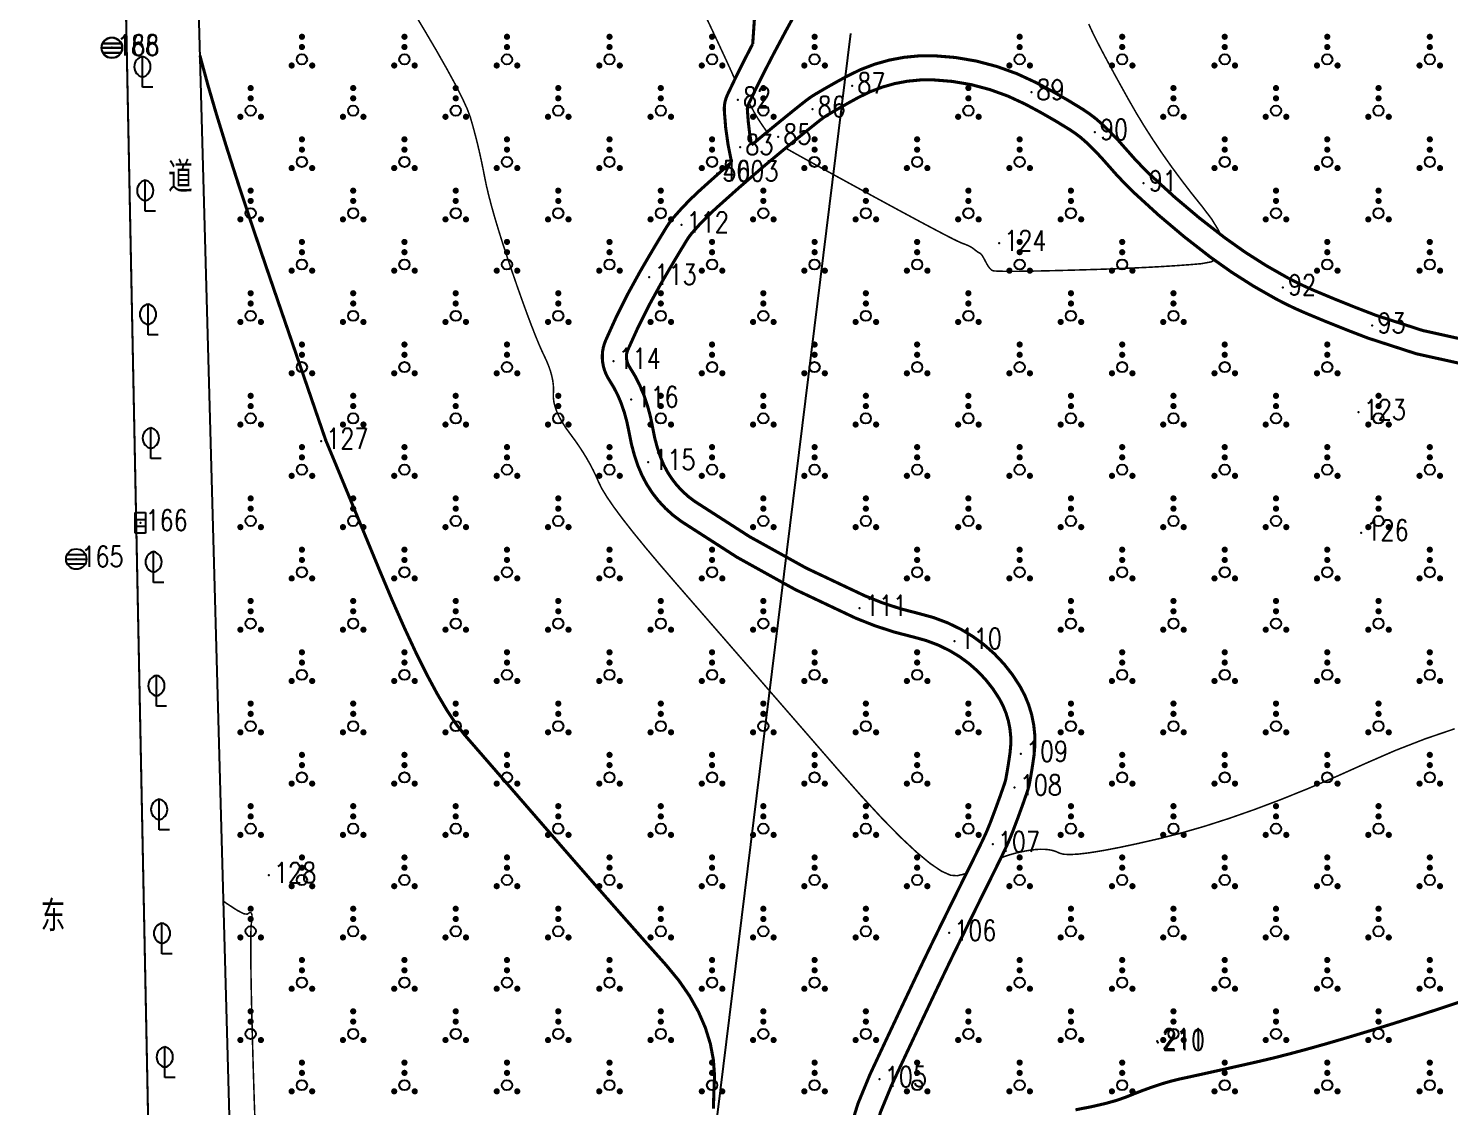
# Model space of a CAD drawing. Extents: x 1196 to 2163, y 619 to 1882.
# Drawn here: x 2022.6 to 2091.9, y 979.6 to 1032.2 of the extents above; entities that cross this region are included whole.
import ezdxf

# ---------------------------------------------------------------- set-up
doc = ezdxf.new("R2010")
doc.units = 0
doc.header["$LTSCALE"] = 0.5
doc.header["$PDSIZE"] = 0.2
doc.linetypes.add('X3', pattern=[5, 4, -1])
doc.layers.get('0').update_dxf_attribs({"linetype": 'CONTINUOUS'})
for name, color, linetype in [('COMPONENT', 4, 'CONTINUOUS'), ('DGX', 2, 'CONTINUOUS'), ('DLSS', 4, 'CONTINUOUS'), ('GXYZ', 2, 'CONTINUOUS'), ('ZBTZ', 3, 'CONTINUOUS'), ('ZDH', 1, 'CONTINUOUS')]:
    doc.layers.add(name, color=color, linetype=linetype)
doc.styles.add('HZ', font='rs.shx', dxfattribs={"width": 0.8, "bigfont": 'hztxt.shx'})
doc.linetypes.add('1161', pattern='A,0,[149,AAA.SHX,S=0.15,R=0,X=0,Y=0],-1.6', length=1.6)

# ---------------------------------------------------------------- blocks, each defined once
blk = doc.blocks.new('gcbj0103')
for p, q in [((-1, 0), (1, 0)), ((-0.9, 0.43), (0.9, 0.43)), ((-0.88, -0.47), (0.88, -0.47))]:
    blk.add_line(p, q)
blk.add_circle((0, 0), 1)
blk = doc.blocks.new('gc041')
for p, q in [((-1, 0.5), (1, 0.5)), ((-1, -0.5), (-1, 0.5)), ((-0.33, 0.5), (-0.33, -0.5)), ((0.33, 0.5), (0.33, -0.5)), ((1, 0.5), (1, -0.5)), ((1, -0.5), (-1, -0.5))]:
    blk.add_line(p, q)
blk = doc.blocks.new('gc143')
for p, q in [((0, 0), (0, 3)), ((1, 0), (0, 0))]:
    blk.add_line(p, q)
for centre, start, end in [((0.225, 2), 102.68038, 257.31962), ((-0.225, 2), 282.68038, 77.31962)]:
    blk.add_arc(centre, 1.025, start, end)
blk = doc.blocks.new('gc160')
at = {"const_width": 0.3}
for points in [[(-0.15, 2.2, 1), (0.15, 2.2, 1)], [(-0.15, 1.2, 1), (0.15, 1.2, 1)], [(-1.15, -0.6, 1), (-0.85, -0.6, 1)], [(0.85, -0.6, 1), (1.15, -0.6, 1)]]:
    blk.add_lwpolyline(points, format="xyb", close=True, dxfattribs=at)
blk.add_circle((0, 0), 0.5)

msp = doc.modelspace()

# ---------------------------------------------------------------- linework, layer by layer
at = {"linetype": 'Continuous'}
msp.add_line((2047.906, 911.827), (2062.739, 1031.923), dxfattribs=at)
at = {"layer": 'DGX', "linetype": 'Continuous', "const_width": 0.075}
for points in [[(2057.077, 1029.692), (2057.064, 1029.725), (2056.906, 1030.083), (2056.657, 1030.628), (2056.318, 1031.359), (2055.887, 1032.278), (2055.366, 1033.383), (2054.754, 1034.675), (2054.051, 1036.155), (2053.331, 1037.642), (2052.67, 1038.958), (2052.067, 1040.102), (2051.521, 1041.075), (2051.034, 1041.876), (2050.604, 1042.506), (2050.232, 1042.964), (2049.919, 1043.251), (2049.666, 1043.462), (2049.55, 1043.603)], [(2041.192, 1033.332), (2041.899, 1032.162), (2042.513, 1031.119), (2043.033, 1030.205), (2043.461, 1029.42), (2043.794, 1028.763), (2044.035, 1028.234), (2044.182, 1027.834), (2044.281, 1027.494), (2044.376, 1027.147), (2044.468, 1026.793), (2044.557, 1026.432), (2044.643, 1026.064), (2044.725, 1025.689), (2044.804, 1025.307), (2044.88, 1024.918), (2044.966, 1024.502), (2045.076, 1024.039), (2045.209, 1023.531), (2045.365, 1022.976), (2045.546, 1022.374), (2045.749, 1021.726), (2045.976, 1021.032), (2046.227, 1020.292), (2046.48, 1019.56), (2046.718, 1018.891), (2046.938, 1018.286), (2047.141, 1017.744), (2047.328, 1017.265), (2047.497, 1016.849), (2047.65, 1016.497), (2047.786, 1016.208), (2047.905, 1015.954), (2048.005, 1015.708), (2048.088, 1015.468), (2048.152, 1015.235), (2048.199, 1015.01), (2048.228, 1014.791), (2048.238, 1014.58), (2048.23, 1014.376), (2048.229, 1014.169), (2048.258, 1013.951), (2048.316, 1013.721), (2048.405, 1013.479), (2048.524, 1013.225), (2048.673, 1012.96), (2048.852, 1012.683), (2049.062, 1012.394), (2049.28, 1012.1), (2049.484, 1011.806), (2049.676, 1011.514), (2049.854, 1011.222), (2050.019, 1010.931), (2050.171, 1010.641), (2050.309, 1010.352), (2050.435, 1010.064)], [(2074.335, 1032.387), (2074.431, 1032.178), (2074.547, 1031.931), (2074.696, 1031.631), (2074.878, 1031.276), (2075.093, 1030.868), (2075.34, 1030.407), (2075.621, 1029.891), (2075.935, 1029.322), (2076.282, 1028.699), (2076.655, 1028.049), (2077.05, 1027.4), (2077.466, 1026.75), (2077.903, 1026.1), (2078.361, 1025.45), (2078.84, 1024.801), (2079.34, 1024.151), (2079.861, 1023.501), (2080.326, 1022.889), (2080.656, 1022.352), (2080.747, 1022.138)], [(2058.651, 1027.121), (2058.593, 1027.205), (2058.505, 1027.33), (2058.415, 1027.46), (2058.33, 1027.585), (2058.251, 1027.706), (2058.178, 1027.822), (2058.11, 1027.934), (2058.047, 1028.041), (2057.99, 1028.144), (2057.939, 1028.242), (2057.89, 1028.335), (2057.842, 1028.42), (2057.793, 1028.498), (2057.77, 1028.53)], [(2069.301, 1020.817), (2069.257, 1020.903), (2069.216, 1020.979), (2069.177, 1021.045), (2069.141, 1021.101), (2069.107, 1021.146), (2069.076, 1021.182), (2069.047, 1021.207), (2069.021, 1021.223), (2068.995, 1021.235), (2068.966, 1021.251), (2068.935, 1021.27), (2068.901, 1021.292), (2068.864, 1021.318), (2068.825, 1021.348), (2068.784, 1021.381), (2068.739, 1021.417), (2068.691, 1021.455), (2068.636, 1021.492), (2068.574, 1021.529), (2068.506, 1021.564), (2068.431, 1021.6), (2068.35, 1021.634), (2068.263, 1021.668), (2068.169, 1021.701), (2068.009, 1021.77), (2067.723, 1021.909), (2067.311, 1022.12), (2066.773, 1022.403), (2066.108, 1022.756), (2065.318, 1023.181), (2064.402, 1023.677), (2063.359, 1024.244), (2062.323, 1024.81), (2061.423, 1025.303), (2060.661, 1025.723), (2060.036, 1026.07), (2059.554, 1026.341)], [(2080.471, 1020.876), (2080.294, 1020.792), (2079.818, 1020.705), (2079.248, 1020.657), (2078.624, 1020.612), (2077.944, 1020.569), (2077.21, 1020.529), (2076.421, 1020.492), (2075.577, 1020.457), (2074.679, 1020.426), (2073.725, 1020.397), (2072.803, 1020.372), (2071.999, 1020.353), (2071.312, 1020.341), (2070.743, 1020.334), (2070.291, 1020.334), (2069.957, 1020.34), (2069.741, 1020.351), (2069.642, 1020.369), (2069.602, 1020.395), (2069.561, 1020.429), (2069.519, 1020.472), (2069.477, 1020.523), (2069.434, 1020.584), (2069.391, 1020.653), (2069.346, 1020.731), (2069.301, 1020.817)], [(2050.435, 1010.064), (2050.597, 1009.736), (2050.848, 1009.325), (2051.187, 1008.832), (2051.614, 1008.257), (2052.129, 1007.6), (2052.732, 1006.86), (2053.423, 1006.039), (2054.202, 1005.135), (2055.046, 1004.166), (2055.934, 1003.147), (2056.864, 1002.078), (2057.838, 1000.959), (2058.854, 999.791), (2059.913, 998.574), (2061.015, 997.306), (2062.16, 995.99), (2063.271, 994.736), (2064.27, 993.657), (2065.158, 992.754), (2065.934, 992.027), (2066.599, 991.475), (2067.152, 991.099), (2067.594, 990.899), (2067.924, 990.874), (2068.19, 990.939), (2068.37, 990.988)], [(2070.055, 991.746), (2070.254, 991.821), (2070.47, 991.892), (2070.704, 991.958), (2070.955, 992.02), (2071.225, 992.076), (2071.494, 992.122), (2071.747, 992.152), (2071.982, 992.165), (2072.2, 992.161), (2072.401, 992.141), (2072.585, 992.104), (2072.752, 992.05), (2072.901, 991.98), (2073.101, 991.923), (2073.416, 991.906), (2073.848, 991.931), (2074.396, 991.998), (2075.061, 992.106), (2075.842, 992.255), (2076.739, 992.446), (2077.752, 992.678), (2078.848, 992.957), (2079.991, 993.287), (2081.181, 993.669), (2082.419, 994.102), (2083.704, 994.587), (2085.036, 995.124), (2086.416, 995.712), (2087.843, 996.352), (2089.292, 996.983), (2090.738, 997.545), (2092.18, 998.037)], [(2032.145, 989.633), (2032.3, 989.521), (2032.808, 989.19), (2033.144, 989.017), (2033.307, 989.003), (2033.377, 989.054), (2033.434, 989.077), (2033.479, 989.073), (2033.511, 989.04), (2033.529, 988.98), (2033.535, 988.891), (2033.528, 988.775), (2033.509, 988.63), (2033.487, 988.38), (2033.475, 987.946), (2033.472, 987.328), (2033.478, 986.526), (2033.493, 985.54), (2033.518, 984.37), (2033.552, 983.017), (2033.595, 981.479), (2033.644, 979.907), (2033.695, 978.447)]]:
    msp.add_lwpolyline(points, dxfattribs=at)
at = {"layer": 'DGX', "color": 3, "linetype": 'Continuous', "const_width": 0.15}
for points in [[(2030.997, 1030.854), (2031.051, 1030.635), (2031.389, 1029.393), (2031.8, 1027.987), (2032.283, 1026.418), (2032.838, 1024.685), (2033.465, 1022.789), (2034.165, 1020.728), (2034.854, 1018.72), (2035.453, 1016.979), (2035.959, 1015.505), (2036.374, 1014.297), (2036.697, 1013.358), (2036.929, 1012.685), (2037.069, 1012.279), (2037.117, 1012.14), (2037.12, 1012.135), (2037.122, 1012.131), (2037.123, 1012.126), (2037.125, 1012.121), (2037.125, 1012.117), (2037.126, 1012.113), (2037.126, 1012.108), (2037.126, 1012.104), (2037.126, 1012.1), (2037.127, 1012.096), (2037.128, 1012.092), (2037.13, 1012.087), (2037.132, 1012.082), (2037.135, 1012.077), (2037.138, 1012.071), (2037.142, 1012.066), (2037.187, 1011.963), (2037.311, 1011.665), (2037.516, 1011.174), (2037.8, 1010.488), (2038.165, 1009.607), (2038.609, 1008.533), (2039.133, 1007.264), (2039.738, 1005.801), (2040.367, 1004.309), (2040.965, 1002.956), (2041.531, 1001.741), (2042.067, 1000.665), (2042.572, 999.727), (2043.045, 998.927), (2043.487, 998.265), (2043.899, 997.742), (2044.314, 997.266), (2044.766, 996.746), (2045.257, 996.182), (2045.786, 995.574), (2046.354, 994.922), (2046.959, 994.226), (2047.602, 993.486), (2048.284, 992.702), (2048.982, 991.9), (2049.675, 991.107), (2050.364, 990.321), (2051.048, 989.543), (2051.727, 988.773), (2052.401, 988.011), (2053.071, 987.257), (2053.736, 986.511), (2054.351, 985.764), (2054.874, 985.009), (2055.304, 984.244), (2055.64, 983.47), (2055.884, 982.687), (2056.034, 981.895), (2056.091, 981.093), (2056.055, 980.283), (2056.034, 979.525)], [(2073.69, 979.465), (2074.484, 979.62), (2075.165, 979.777), (2075.733, 979.937), (2076.188, 980.1), (2076.578, 980.258), (2076.951, 980.402), (2077.308, 980.532), (2077.647, 980.649), (2077.97, 980.753), (2078.276, 980.842), (2078.565, 980.918), (2078.836, 980.981), (2079.126, 981.043), (2079.467, 981.117), (2079.861, 981.204), (2080.307, 981.302), (2080.804, 981.413), (2081.354, 981.536), (2081.956, 981.671), (2082.609, 981.819), (2083.325, 981.988), (2084.114, 982.189), (2084.976, 982.42), (2085.91, 982.683), (2086.917, 982.977), (2087.996, 983.302), (2089.148, 983.658), (2090.373, 984.046), (2091.601, 984.444), (2092.76, 984.833)]]:
    msp.add_lwpolyline(points, dxfattribs=at)
at = {"layer": 'DLSS', "linetype": 'Continuous', "const_width": 0.1, "flags": 128}
msp.add_lwpolyline([(2024.584, 1094.344), (2026.283, 1088.298), (2028.885, 958.174)], dxfattribs=at)
at = {"layer": 'DLSS', "linetype": 'X3', "const_width": 0.15, "flags": 128}
msp.add_lwpolyline([(2058.274, 1036.137), (2057.95, 1031.417)], dxfattribs=at)
at = {"layer": 'DLSS', "linetype": 'X3', "const_width": 0.15}
for points in [[(2060.861, 1034.388, 0.008102), (2058.947, 1030.892, 0.011792), (2057.734, 1028.452, 0.122725), (2057.689, 1028.224, 0.033511), (2057.895, 1026.489, 0.033511)], [(2057.95, 1031.417, 0.011792), (2056.714, 1028.93, 0.122725), (2056.565, 1028.167, 0.044847), (2056.92, 1025.655, 0.033511)], [(2105.937, 1001.22, -0.002205), (2106.143, 1001.893, 0.005872), (2106.623, 1003.511, 0.013847), (2107.258, 1006.008, 0.027001), (2107.486, 1007.352, 0.056816), (2107.486, 1007.806, 0.014659), (2107.297, 1009.116, 0.07055), (2106.466, 1011.685, 0.095028), (2105.206, 1013.365, 0.058948), (2104.175, 1014.102, 0.030371), (2102.116, 1015.075, 0.077047), (2095.312, 1016.648, -0.072143), (2088.351, 1018.186, -0.010053), (2085.326, 1019.4, -0.022497), (2084.046, 1020.013, -0.037596), (2080.965, 1021.974, -0.029457), (2077.373, 1025.004, -0.025988), (2076.17, 1026.273, 0.028452), (2074.989, 1027.506, 0.047465), (2074.037, 1028.237, 0.02037), (2071.779, 1029.528, 0.110924), (2066.797, 1030.841, 0.134366), (2062.549, 1029.845, 0.009393)], [(2062.549, 1029.845, 0.009393), (2061.014, 1028.974, 0.032657), (2060.543, 1028.652, 0.003362), (2059.878, 1028.123, 0.002165), (2058.86, 1027.294, 0.003373), (2057.895, 1026.489, 0.032369)], [(2056.92, 1025.655, 0.00561), (2055.357, 1024.267, 0.032369), (2054.08, 1022.947, 0.038161), (2053.748, 1022.489, 0.007344), (2052.453, 1020.312, 0.029238), (2050.775, 1016.957, 0.138372), (2050.635, 1015.886, 0.110162), (2050.965, 1015.021, -0.055491), (2051.536, 1013.906, -0.049057), (2051.918, 1012.494, 0.047783), (2052.359, 1010.844, 0.15378), (2054.46, 1008.15, 0.048567), (2062.955, 1003.437, 0.046718), (2065.816, 1002.502, -0.068559), (2067.543, 1001.852, -0.136722), (2069.977, 999.501, -0.168091), (2070.501, 996.887, -0.011589), (2070.303, 995.648, -0.037645), (2070.223, 995.344, -0.009057), (2069.532, 993.452, -0.019789), (2069.179, 992.636, -0.003514), (2068.58, 991.411, 0.001397), (2067.053, 988.319, 0.003235), (2065.885, 985.899, 0.001662), (2063.663, 981.176, 0.113386), (2062.085, 973.794, 0.121437)]]:
    msp.add_lwpolyline(points, format="xyb", dxfattribs=at)
at = {"layer": 'DLSS', "linetype": 'X3', "const_width": 0.15, "flags": 128}
msp.add_lwpolyline([(2063.11, 1028.812, 0.009393), (2061.614, 1027.963, 0.032657), (2061.269, 1027.727, 0.003362), (2060.617, 1027.207, 0.002165), (2059.607, 1026.385, 0.01243), (2056.148, 1023.397, 0.032369), (2054.976, 1022.185, 0.038161), (2054.75, 1021.873, 0.007344), (2053.472, 1019.726, 0.029238), (2051.856, 1016.493, 0.138372), (2051.799, 1016.056, 0.110162), (2051.946, 1015.67, -0.055491), (2052.636, 1014.322, -0.049057), (2053.078, 1012.688, 0.047783), (2053.461, 1011.255, 0.15378), (2055.127, 1009.118, 0.048567), (2063.423, 1004.516, 0.046718), (2066.075, 1003.649, -0.068559), (2068.104, 1002.887, -0.136722), (2070.991, 1000.096, -0.168091), (2071.666, 996.728, -0.011589), (2071.459, 995.436, -0.037645), (2071.334, 994.96, -0.009057), (2070.629, 993.028, -0.019789), (2070.239, 992.127, -0.003514), (2069.633, 990.888, 0.001397), (2068.109, 987.801, 0.003235), (2066.948, 985.395, 0.001662), (2064.729, 980.679, 0.113386), (2063.261, 973.812, 0.121437), (2064.92, 967.496, 0.023819), (2066.51, 964.881, 0.07506), (2067.052, 964.291, 0.002253), (2067.275, 964.113, 0.009049), (2067.314, 964.083, 0.038422), (2067.898, 963.721, 0.02326), (2069.021, 963.203, 0.033282), (2070.092, 962.85, 0.020485), (2071.966, 962.448, 0.023844), (2073.213, 962.294, 0.051956), (2073.684, 962.307, 0.059864), (2074.338, 962.476, 0.027265), (2075.929, 963.198, 0.009707), (2077.154, 963.868, 0.009501), (2078.379, 964.6, 0.02605), (2081.047, 966.463, 0.007281), (2090.296, 973.886, 0.011792), (2097.552, 980.18, 0.041231), (2099.362, 982.121, 0.030144), (2100.341, 983.529, 0.04346), (2100.845, 984.544, 0.014111), (2101.18, 985.476, 0.009361), (2101.628, 986.932, 0.035302), (2103.044, 993.601, -0.034915), (2104.508, 1000.524, -0.005535), (2105.019, 1002.241, 0.005872), (2105.492, 1003.833, 0.013847), (2106.111, 1006.266, 0.027001), (2106.317, 1007.486, 0.056816), (2106.317, 1007.673, 0.014659), (2106.139, 1008.915, 0.07055), (2105.409, 1011.169, 0.095028), (2104.415, 1012.495, 0.058948), (2103.608, 1013.071, 0.030371), (2101.678, 1013.984, 0.077047), (2095.226, 1015.475, -0.072143), (2087.935, 1017.086, -0.010053), (2084.866, 1018.317, -0.022497), (2083.491, 1018.976, -0.037596), (2080.26, 1021.032, -0.029457), (2076.563, 1024.152, -0.025988), (2075.276, 1025.509, 0.028452), (2074.187, 1026.645, 0.047465), (2073.412, 1027.24, 0.02037), (2071.238, 1028.484, 0.110924), (2066.754, 1029.666, 0.134366)], format="xyb", close=True, dxfattribs=at)
at = {"layer": 'ZBTZ', "linetype": '1161', "flags": 128}
msp.add_lwpolyline([(2121.821, 1026.507), (2151.194, 995.675), (2151.424, 993.355), (2151.527, 990.431), (2151.527, 989.009), (2151.38, 988.341), (2150.996, 986.928), (2150.016, 985.07), (2148.287, 982.5), (2146.192, 980.091), (2145.702, 979.784), (2096.331, 944.91), (2043.545, 908.403), (1945.968, 839.941), (1866.414, 784.936), (1843.996, 770.506), (1793.749, 739.613), (1787.354, 736.359), (1781.603, 733.161), (1764.838, 723.953), (1752.604, 717.55), (1721.548, 702.099), (1708.189, 695.666), (1705.968, 707.374), (1715.254, 709.135), (1713.327, 719.292), (1713.392, 719.887), (1741.417, 727.61), (1760.938, 734.886), (1799.048, 751.941), (1804.235, 754.505), (1825.475, 766.531), (1841.906, 776.797), (1864.563, 793.153), (1992.85, 882.756), (2000.005, 888.797), (2003.78, 892.557), (2012.651, 902.658), (2015.541, 906.339), (2020.91, 915.004), (2025.381, 925.024), (2030.022, 940.676), (2031.48, 947.697), (2032.666, 959.123), (2038.74, 959.046), (2038.789, 969.113), (2032.715, 969.19), (2030.804, 1037.782), (2029.784, 1088.816), (2027.963, 1095.294), (2025.312, 1099.929), (2022.408, 1105.058), (2019.025, 1109.612), (2017.022, 1111.917), (2001.137, 1128.319), (1942.65, 1190.714), (1941.547, 1191.886), (1941.019, 1193.1), (1940.907, 1193.976), (1940.931, 1194.876), (1941.083, 1195.878), (1941.439, 1197.02), (1942.053, 1198.131), (1942.56, 1198.768), (1943.296, 1199.492), (1944.461, 1200.393), (1945.459, 1200.713), (1947.057, 1201.057), (1949.303, 1201.034), (1953.928, 1200.94), (1955.831, 1200.742), (2121.117, 1027.246)], close=True, dxfattribs=at)
at = {"layer": 'ZDH', "linetype": 'Continuous'}
for p in [(2026.7, 1031.224, 14.838), (2026.7, 1031.224, 14.838), (2026.7, 1031.224, 14.838), (2026.705, 1031.236, 14.845), (2026.705, 1031.236, 14.845), (2026.705, 1031.236, 14.845), (2062.8, 1029.383, 16.058), (2057.224, 1028.691, 15.994), (2071.537, 1029.061, 16.121), (2060.868, 1028.238, 16.036), (2074.63, 1027.121, 16.11), (2057.341, 1026.386, 15.966), (2059.194, 1026.887, 16.007), (2056.214, 1025.099, 15.962), (2056.214, 1025.099, 15.962), (2077.011, 1024.623, 16.044), (2054.481, 1022.606, 15.878), (2069.961, 1021.706, 16.02), (2052.909, 1020.05, 15.777), (2083.798, 1019.549, 15.984), (2088.165, 1017.694, 15.871), (2051.156, 1015.962, 15.628), (2052.028, 1014.092, 15.675), (2087.496, 1013.466, 15.941), (2036.904, 1012.059, 14.99), (2052.852, 1011.028, 15.613), (2028.094, 1008.076, 14.566), (2028.094, 1008.076, 14.566), (2028.094, 1008.076, 14.566), (2087.628, 1007.591, 15.9), (2024.964, 1006.309, 14.605), (2024.964, 1006.309, 14.605), (2024.964, 1006.309, 14.605), (2063.164, 1003.92, 15.736), (2067.794, 1002.315, 15.747), (2071.022, 996.816, 15.682), (2070.72, 995.172, 15.595), (2069.653, 992.408, 15.519), (2034.358, 990.896, 14.537), (2067.525, 988.087, 15.455), (2077.667, 982.811, 15.187), (2077.667, 982.811, 15.187), (2077.667, 982.811, 15.187), (2077.7, 982.741, 15.187), (2077.7, 982.741, 15.187), (2077.7, 982.741, 15.187), (2064.14, 980.954, 15.163)]:
    msp.add_point(p, dxfattribs=at)

# ---------------------------------------------------------------- block references
at = {"layer": 'COMPONENT', "linetype": 'Continuous', "xscale": 0.5, "yscale": 0.5}
for p in [(2026.7, 1031.224, 15.427), (2026.705, 1031.236, 15.427), (2024.964, 1006.309, 15.427)]:
    msp.add_blockref('gcbj0103', p, dxfattribs=at)
at = {"layer": 'GXYZ', "linetype": 'Continuous', "xscale": 0.5, "yscale": 0.5, "zscale": 0.5, "rotation": 90}
msp.add_blockref('gc041', (2028.094, 1008.076, 14.566), dxfattribs=at)
at = {"layer": 'ZBTZ', "linetype": 'Continuous', "xscale": 0.5, "yscale": 0.5}
for name, p in [('gc160', (2035.968, 1030.666)), ('gc160', (2040.968, 1030.666)), ('gc160', (2045.968, 1030.666)), ('gc160', (2050.968, 1030.666)), ('gc160', (2055.968, 1030.666)), ('gc160', (2060.968, 1030.666)), ('gc160', (2070.968, 1030.666)), ('gc160', (2075.968, 1030.666)), ('gc160', (2080.968, 1030.666)), ('gc160', (2085.968, 1030.666)), ('gc160', (2090.968, 1030.666)), ('gc143', (2028.191, 1029.304, 14.351)), ('gc160', (2033.468, 1028.166)), ('gc160', (2038.468, 1028.166)), ('gc160', (2043.468, 1028.166)), ('gc160', (2048.468, 1028.166)), ('gc160', (2053.468, 1028.166)), ('gc160', (2058.468, 1028.166)), ('gc160', (2068.468, 1028.166)), ('gc160', (2078.468, 1028.166)), ('gc160', (2083.468, 1028.166)), ('gc160', (2088.468, 1028.166)), ('gc160', (2035.968, 1025.666)), ('gc160', (2040.968, 1025.666)), ('gc160', (2045.968, 1025.666)), ('gc160', (2050.968, 1025.666)), ('gc160', (2055.968, 1025.666)), ('gc160', (2060.968, 1025.666)), ('gc160', (2065.968, 1025.666)), ('gc160', (2070.968, 1025.666)), ('gc160', (2080.968, 1025.666)), ('gc160', (2085.968, 1025.666)), ('gc160', (2090.968, 1025.666)), ('gc143', (2028.327, 1023.271, 14.351)), ('gc160', (2033.468, 1023.166)), ('gc160', (2038.468, 1023.166)), ('gc160', (2043.468, 1023.166)), ('gc160', (2048.468, 1023.166)), ('gc160', (2053.468, 1023.166)), ('gc160', (2058.468, 1023.166)), ('gc160', (2063.468, 1023.166)), ('gc160', (2068.468, 1023.166)), ('gc160', (2073.468, 1023.166)), ('gc160', (2083.468, 1023.166)), ('gc160', (2088.468, 1023.166)), ('gc160', (2035.968, 1020.666)), ('gc160', (2040.968, 1020.666)), ('gc160', (2045.968, 1020.666)), ('gc160', (2050.968, 1020.666)), ('gc160', (2055.968, 1020.666)), ('gc160', (2060.968, 1020.666)), ('gc160', (2065.968, 1020.666)), ('gc160', (2070.968, 1020.666)), ('gc160', (2075.968, 1020.666)), ('gc160', (2085.968, 1020.666)), ('gc160', (2090.968, 1020.666)), ('gc143', (2028.463, 1017.238, 14.351)), ('gc160', (2033.468, 1018.166)), ('gc160', (2038.468, 1018.166)), ('gc160', (2043.468, 1018.166)), ('gc160', (2048.468, 1018.166)), ('gc160', (2053.468, 1018.166)), ('gc160', (2058.468, 1018.166)), ('gc160', (2063.468, 1018.166)), ('gc160', (2068.468, 1018.166)), ('gc160', (2073.468, 1018.166)), ('gc160', (2078.468, 1018.166)), ('gc160', (2035.968, 1015.666)), ('gc160', (2040.968, 1015.666)), ('gc160', (2045.968, 1015.666)), ('gc160', (2055.968, 1015.666)), ('gc160', (2060.968, 1015.666)), ('gc160', (2065.968, 1015.666)), ('gc160', (2070.968, 1015.666)), ('gc160', (2075.968, 1015.666)), ('gc160', (2080.968, 1015.666)), ('gc160', (2085.968, 1015.666)), ('gc160', (2033.468, 1013.166)), ('gc160', (2038.468, 1013.166)), ('gc160', (2043.468, 1013.166)), ('gc160', (2048.468, 1013.166)), ('gc160', (2053.468, 1013.166)), ('gc160', (2058.468, 1013.166)), ('gc160', (2063.468, 1013.166)), ('gc160', (2068.468, 1013.166)), ('gc160', (2073.468, 1013.166)), ('gc160', (2078.468, 1013.166)), ('gc160', (2083.468, 1013.166)), ('gc160', (2088.468, 1013.166)), ('gc143', (2028.6, 1011.204, 14.351)), ('gc160', (2035.968, 1010.666)), ('gc160', (2040.968, 1010.666)), ('gc160', (2045.968, 1010.666)), ('gc160', (2050.968, 1010.666)), ('gc160', (2055.968, 1010.666)), ('gc160', (2060.968, 1010.666)), ('gc160', (2065.968, 1010.666)), ('gc160', (2070.968, 1010.666)), ('gc160', (2075.968, 1010.666)), ('gc160', (2080.968, 1010.666)), ('gc160', (2085.968, 1010.666)), ('gc160', (2090.968, 1010.666)), ('gc160', (2033.468, 1008.166)), ('gc160', (2038.468, 1008.166)), ('gc160', (2043.468, 1008.166)), ('gc160', (2048.468, 1008.166)), ('gc160', (2058.468, 1008.166)), ('gc160', (2063.468, 1008.166)), ('gc160', (2068.468, 1008.166)), ('gc160', (2073.468, 1008.166)), ('gc160', (2078.468, 1008.166)), ('gc160', (2083.468, 1008.166)), ('gc160', (2088.468, 1008.166)), ('gc143', (2028.736, 1005.171, 14.351)), ('gc160', (2035.968, 1005.666)), ('gc160', (2040.968, 1005.666)), ('gc160', (2045.968, 1005.666)), ('gc160', (2050.968, 1005.666)), ('gc160', (2055.968, 1005.666)), ('gc160', (2065.968, 1005.666)), ('gc160', (2070.968, 1005.666)), ('gc160', (2075.968, 1005.666)), ('gc160', (2080.968, 1005.666)), ('gc160', (2085.968, 1005.666)), ('gc160', (2090.968, 1005.666)), ('gc160', (2033.468, 1003.166)), ('gc160', (2038.468, 1003.166)), ('gc160', (2043.468, 1003.166)), ('gc160', (2048.468, 1003.166)), ('gc160', (2053.468, 1003.166)), ('gc160', (2058.468, 1003.166)), ('gc160', (2073.468, 1003.166)), ('gc160', (2078.468, 1003.166)), ('gc160', (2083.468, 1003.166)), ('gc160', (2088.468, 1003.166)), ('gc160', (2035.968, 1000.666)), ('gc160', (2040.968, 1000.666)), ('gc160', (2045.968, 1000.666)), ('gc160', (2050.968, 1000.666)), ('gc160', (2055.968, 1000.666)), ('gc160', (2060.968, 1000.666)), ('gc160', (2065.968, 1000.666)), ('gc160', (2075.968, 1000.666)), ('gc160', (2080.968, 1000.666)), ('gc160', (2085.968, 1000.666)), ('gc160', (2090.968, 1000.666)), ('gc143', (2028.872, 999.137, 14.351)), ('gc160', (2033.468, 998.166)), ('gc160', (2038.468, 998.166)), ('gc160', (2043.468, 998.166)), ('gc160', (2048.468, 998.166)), ('gc160', (2053.468, 998.166)), ('gc160', (2058.468, 998.166)), ('gc160', (2063.468, 998.166)), ('gc160', (2068.468, 998.166)), ('gc160', (2073.468, 998.166)), ('gc160', (2078.468, 998.166)), ('gc160', (2083.468, 998.166)), ('gc160', (2088.468, 998.166)), ('gc160', (2035.968, 995.666)), ('gc160', (2040.968, 995.666)), ('gc160', (2045.968, 995.666)), ('gc160', (2050.968, 995.666)), ('gc160', (2055.968, 995.666)), ('gc160', (2060.968, 995.666)), ('gc160', (2065.968, 995.666)), ('gc160', (2075.968, 995.666)), ('gc160', (2080.968, 995.666)), ('gc160', (2085.968, 995.666)), ('gc160', (2090.968, 995.666)), ('gc143', (2029.008, 993.104, 14.351)), ('gc160', (2033.468, 993.166)), ('gc160', (2038.468, 993.166)), ('gc160', (2043.468, 993.166)), ('gc160', (2048.468, 993.166)), ('gc160', (2053.468, 993.166)), ('gc160', (2058.468, 993.166)), ('gc160', (2063.468, 993.166)), ('gc160', (2068.468, 993.166)), ('gc160', (2073.468, 993.166)), ('gc160', (2078.468, 993.166)), ('gc160', (2083.468, 993.166)), ('gc160', (2088.468, 993.166)), ('gc160', (2035.968, 990.666)), ('gc160', (2040.968, 990.666)), ('gc160', (2045.968, 990.666)), ('gc160', (2050.968, 990.666)), ('gc160', (2055.968, 990.666)), ('gc160', (2060.968, 990.666)), ('gc160', (2065.968, 990.666)), ('gc160', (2070.968, 990.666)), ('gc160', (2075.968, 990.666)), ('gc160', (2080.968, 990.666)), ('gc160', (2085.968, 990.666)), ('gc160', (2090.968, 990.666)), ('gc160', (2033.468, 988.166)), ('gc160', (2038.468, 988.166)), ('gc160', (2043.468, 988.166)), ('gc160', (2048.468, 988.166)), ('gc160', (2053.468, 988.166)), ('gc160', (2058.468, 988.166)), ('gc160', (2063.468, 988.166)), ('gc160', (2073.468, 988.166)), ('gc160', (2078.468, 988.166)), ('gc160', (2083.468, 988.166)), ('gc160', (2088.468, 988.166)), ('gc143', (2029.144, 987.07, 14.351)), ('gc160', (2035.968, 985.666)), ('gc160', (2040.968, 985.666)), ('gc160', (2045.968, 985.666)), ('gc160', (2050.968, 985.666)), ('gc160', (2055.968, 985.666)), ('gc160', (2060.968, 985.666)), ('gc160', (2070.968, 985.666)), ('gc160', (2075.968, 985.666)), ('gc160', (2080.968, 985.666)), ('gc160', (2085.968, 985.666)), ('gc160', (2090.968, 985.666)), ('gc160', (2033.468, 983.166)), ('gc160', (2038.468, 983.166)), ('gc160', (2043.468, 983.166)), ('gc160', (2048.468, 983.166)), ('gc160', (2053.468, 983.166)), ('gc160', (2058.468, 983.166)), ('gc160', (2063.468, 983.166)), ('gc160', (2068.468, 983.166)), ('gc160', (2073.468, 983.166)), ('gc160', (2078.468, 983.166)), ('gc160', (2083.468, 983.166)), ('gc160', (2088.468, 983.166)), ('gc143', (2029.281, 981.037, 14.351)), ('gc160', (2035.968, 980.666)), ('gc160', (2040.968, 980.666)), ('gc160', (2045.968, 980.666)), ('gc160', (2050.968, 980.666)), ('gc160', (2055.968, 980.666)), ('gc160', (2060.968, 980.666)), ('gc160', (2065.968, 980.666)), ('gc160', (2070.968, 980.666)), ('gc160', (2075.968, 980.666)), ('gc160', (2080.968, 980.666)), ('gc160', (2085.968, 980.666)), ('gc160', (2090.968, 980.666))]:
    msp.add_blockref(name, p, dxfattribs=at)

# ---------------------------------------------------------------- texts
at = {"layer": 'DLSS', "linetype": 'Continuous', "style": 'HZ', "width": 0.8}
for s, p in [('道', (2029.442, 1024.178)), ('东', (2023.228, 988.158))]:
    msp.add_text(s, height=1.5, dxfattribs=at).set_placement(p)
at = {"layer": 'ZDH', "linetype": 'Continuous', "style": 'HZ', "width": 0.8}
for s, p in [('186', (2026.95, 1030.849, 14.838)), ('186', (2026.95, 1030.849, 14.838)), ('186', (2026.95, 1030.849, 14.838)), ('168', (2026.955, 1030.861, 14.845)), ('168', (2026.955, 1030.861, 14.845)), ('168', (2026.955, 1030.861, 14.845)), ('87', (2063.05, 1029.008, 16.058)), ('82', (2057.474, 1028.316, 15.994)), ('89', (2071.787, 1028.686, 16.121)), ('86', (2061.118, 1027.863, 16.036)), ('90', (2074.88, 1026.746, 16.11)), ('85', (2059.444, 1026.512, 16.007)), ('83', (2057.591, 1026.011, 15.966)), ('50', (2056.464, 1024.724, 15.962)), ('4603', (2056.464, 1024.724, 15.962)), ('91', (2077.261, 1024.248, 16.044)), ('112', (2054.731, 1022.231, 15.878)), ('124', (2070.211, 1021.331, 16.02)), ('113', (2053.159, 1019.675, 15.777)), ('92', (2084.048, 1019.174, 15.984)), ('93', (2088.415, 1017.319, 15.871)), ('114', (2051.406, 1015.587, 15.628)), ('116', (2052.278, 1013.717, 15.675)), ('123', (2087.746, 1013.091, 15.941)), ('127', (2037.154, 1011.684, 14.99)), ('115', (2053.102, 1010.653, 15.613)), ('166', (2028.344, 1007.701, 14.566)), ('166', (2028.344, 1007.701, 14.566)), ('166', (2028.344, 1007.701, 14.566)), ('126', (2087.878, 1007.216, 15.9)), ('165', (2025.214, 1005.934, 14.605)), ('165', (2025.214, 1005.934, 14.605)), ('165', (2025.214, 1005.934, 14.605)), ('111', (2063.414, 1003.545, 15.736)), ('110', (2068.044, 1001.94, 15.747)), ('109', (2071.272, 996.441, 15.682)), ('108', (2070.97, 994.797, 15.595)), ('107', (2069.903, 992.033, 15.519)), ('128', (2034.608, 990.521, 14.537)), ('106', (2067.775, 987.712, 15.455)), ('211', (2077.917, 982.436, 15.187)), ('211', (2077.917, 982.436, 15.187)), ('211', (2077.917, 982.436, 15.187)), ('210', (2077.95, 982.366, 15.187)), ('210', (2077.95, 982.366, 15.187)), ('210', (2077.95, 982.366, 15.187)), ('105', (2064.39, 980.579, 15.163))]:
    msp.add_text(s, height=1, dxfattribs=at).set_placement(p)

doc.saveas('drawing.dxf')
